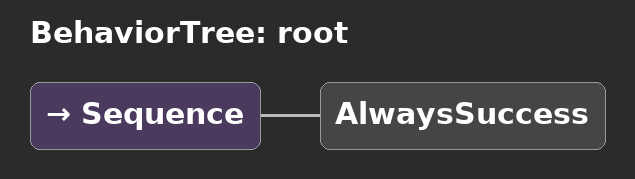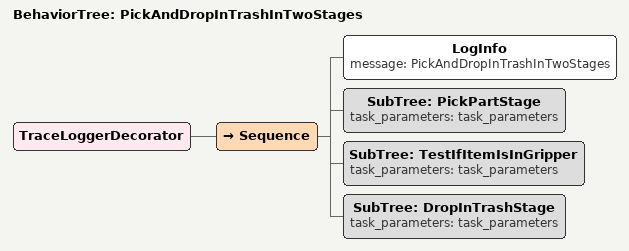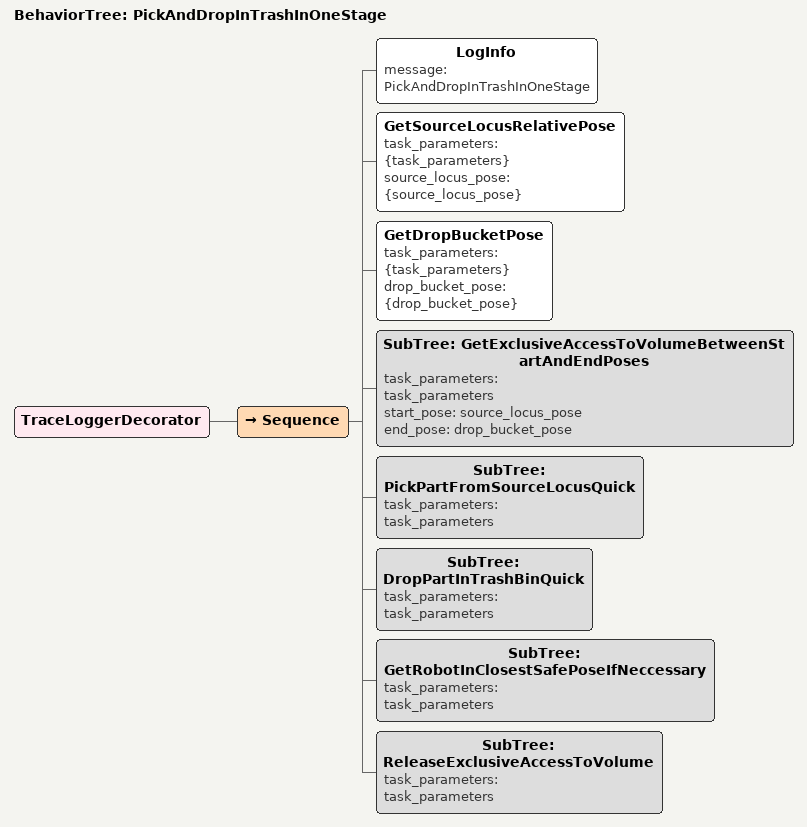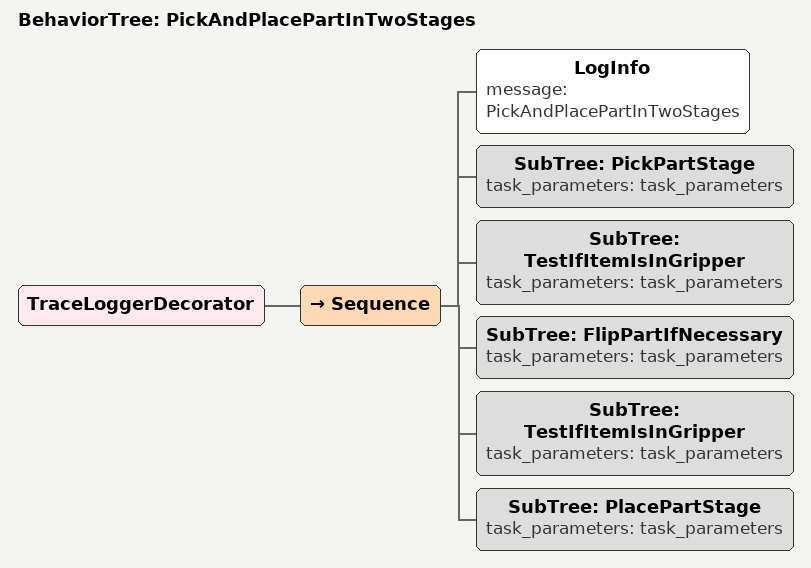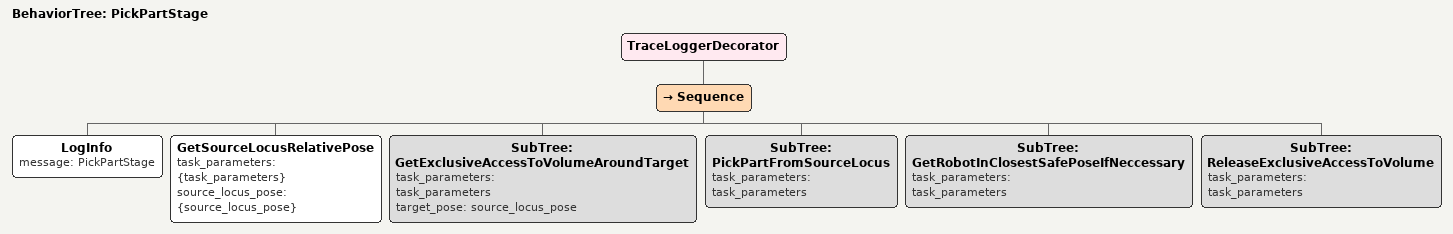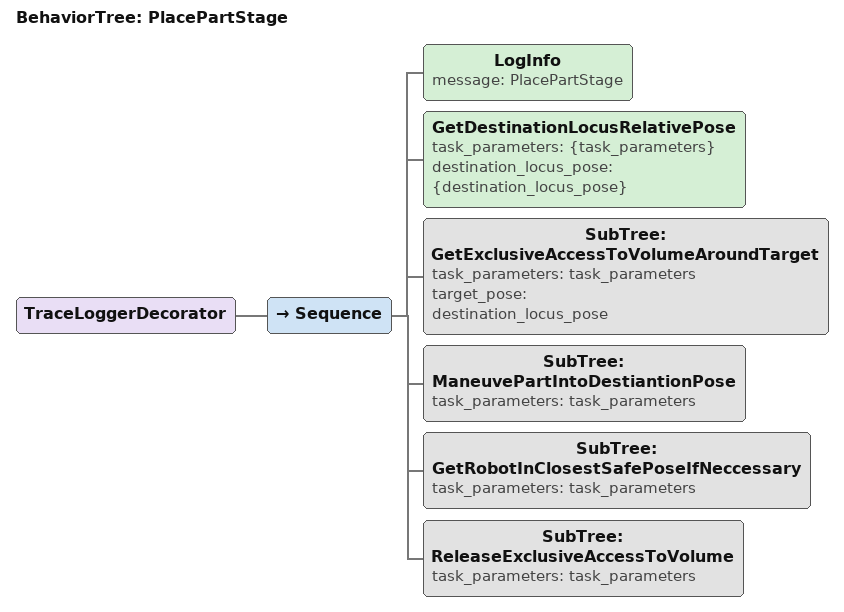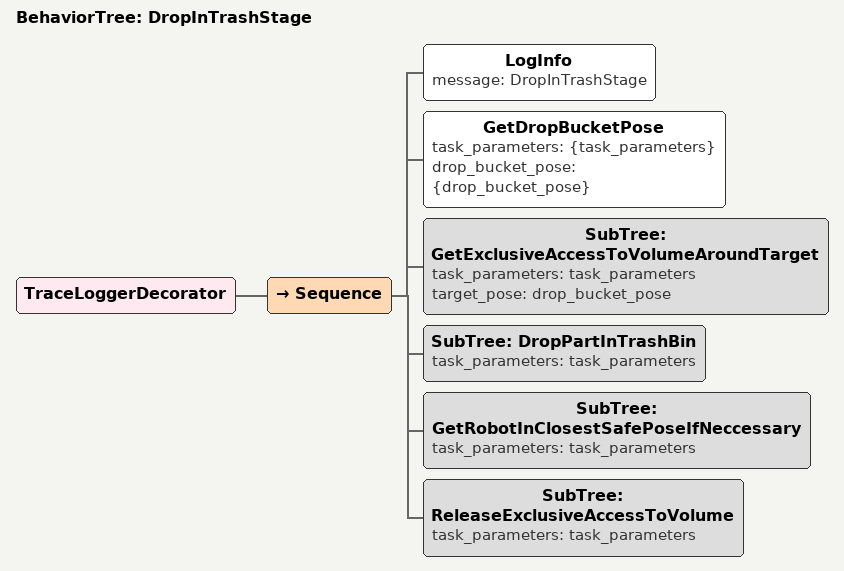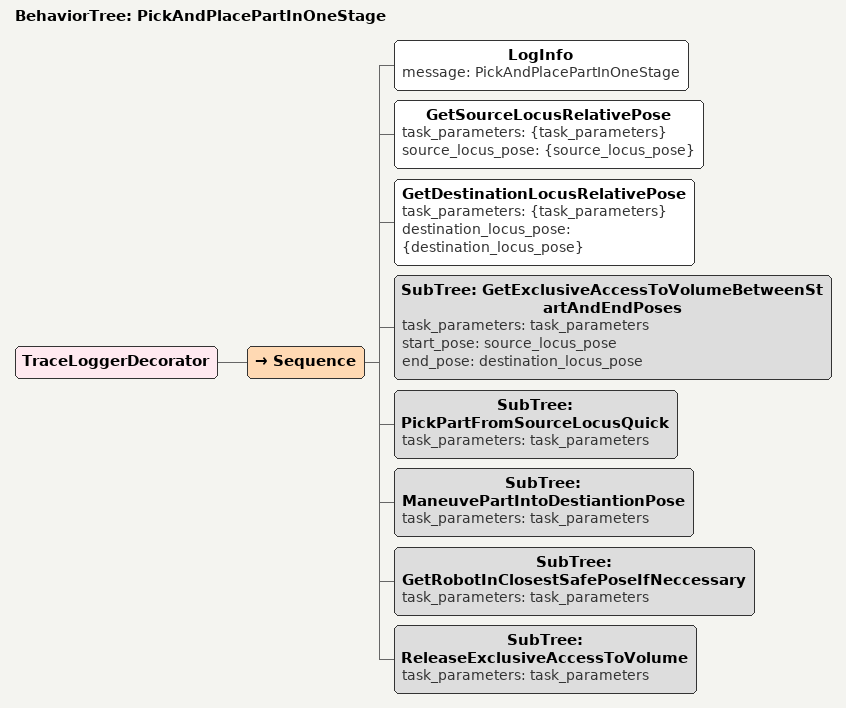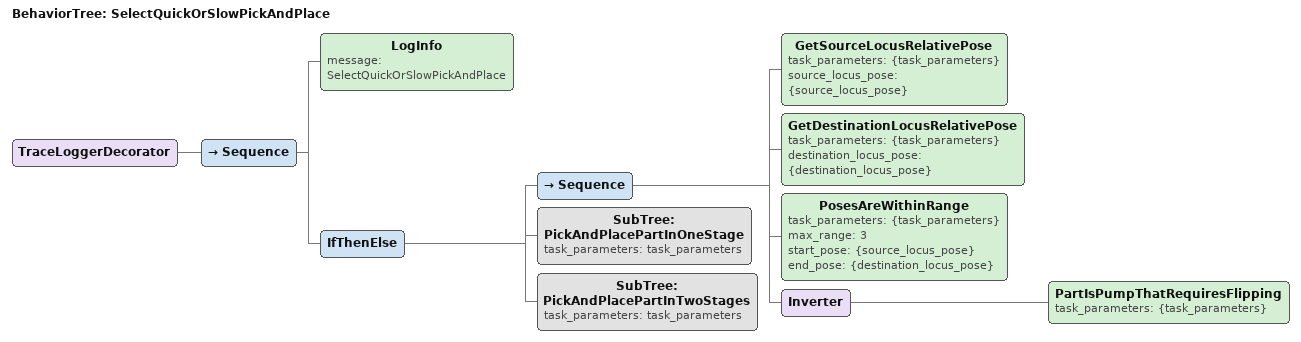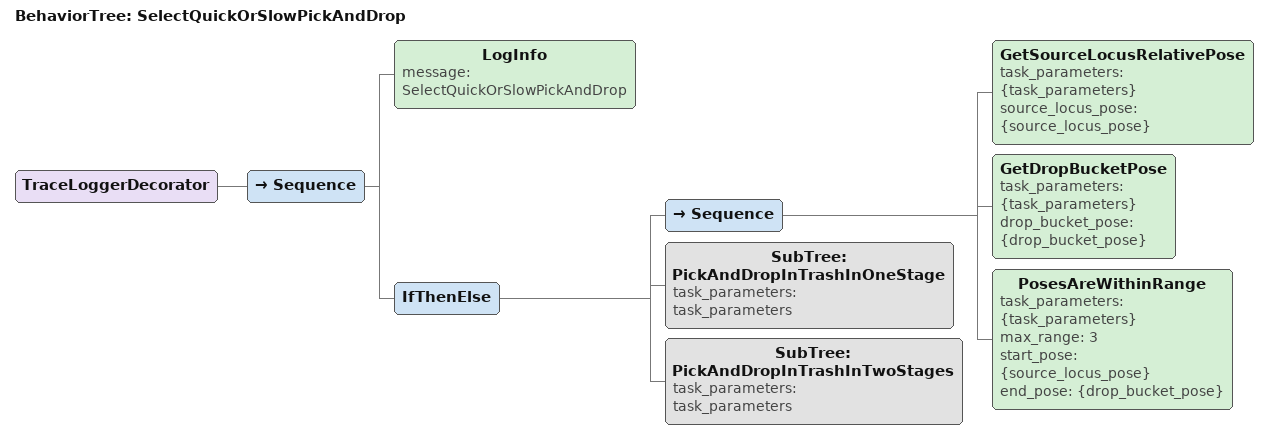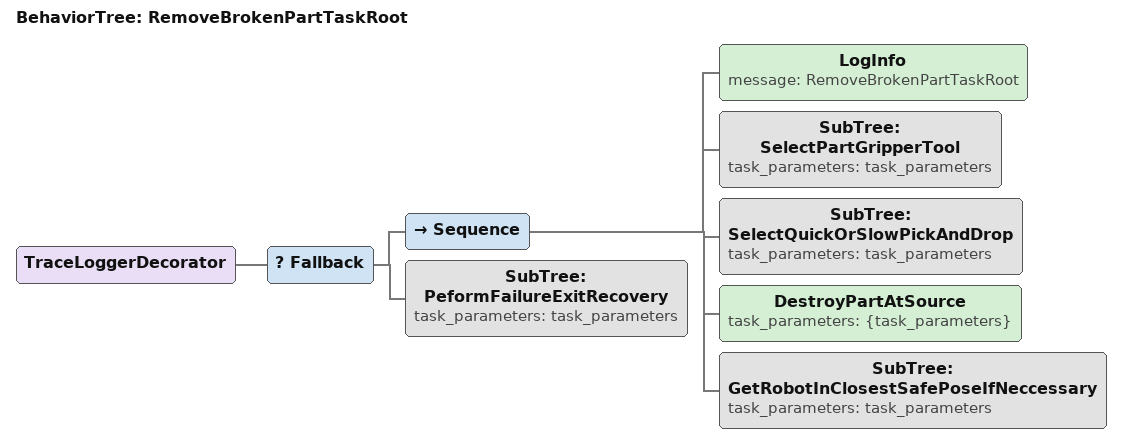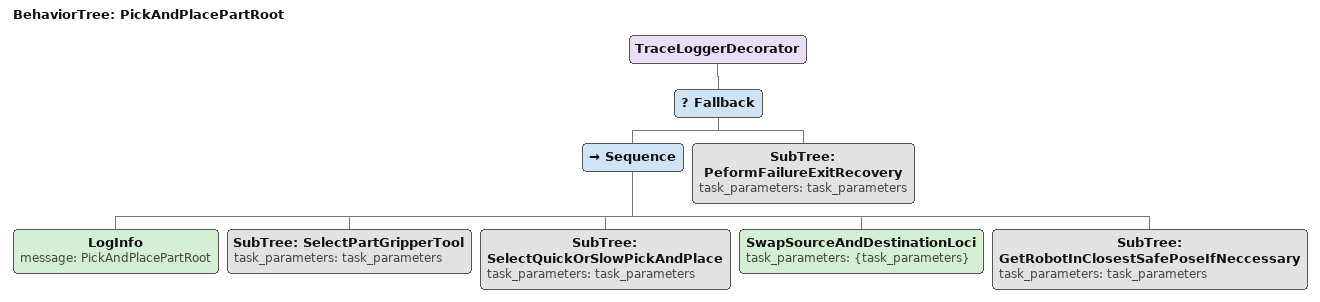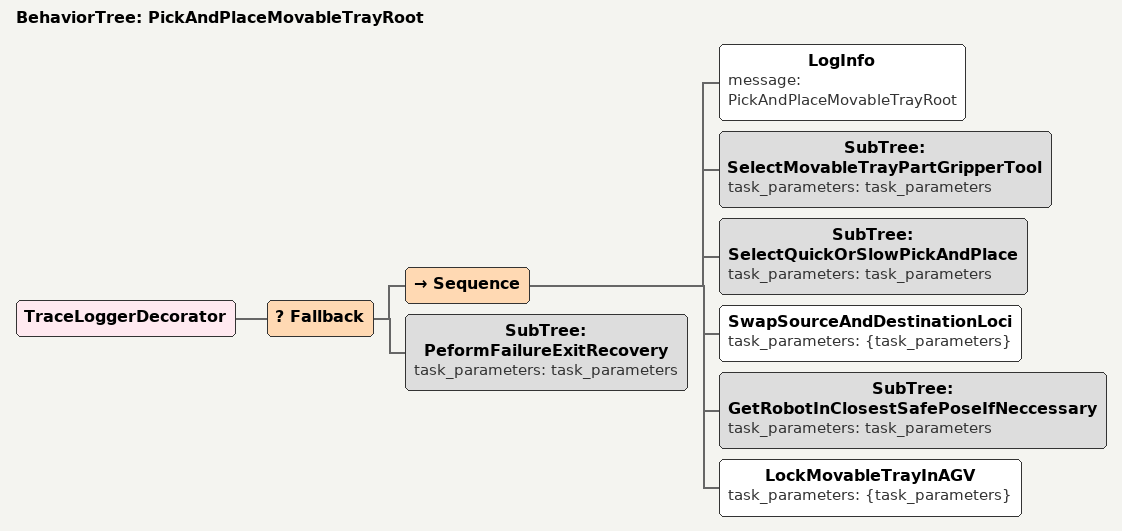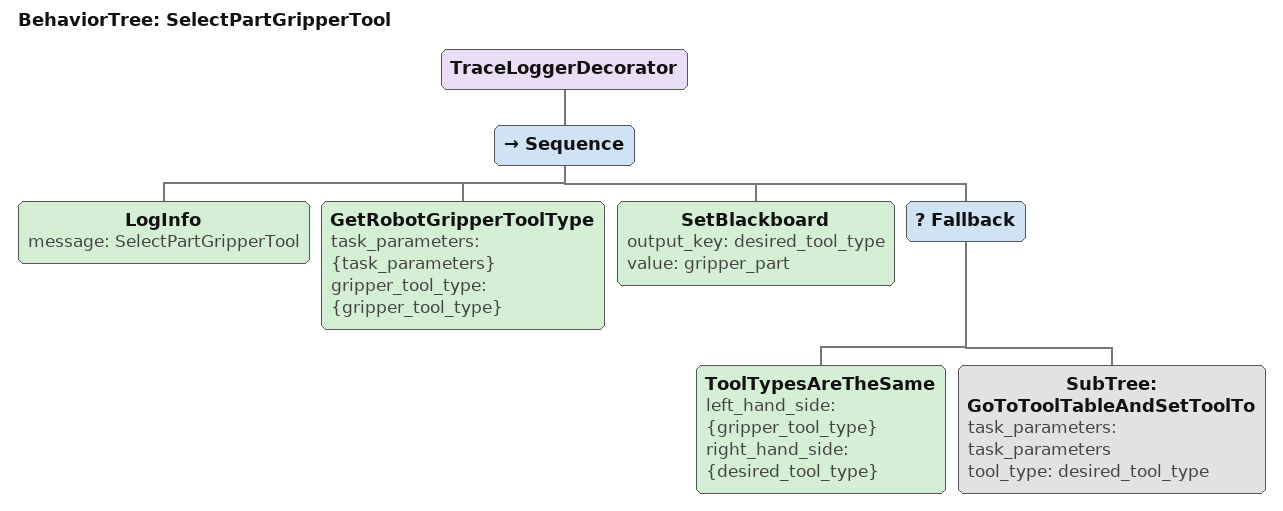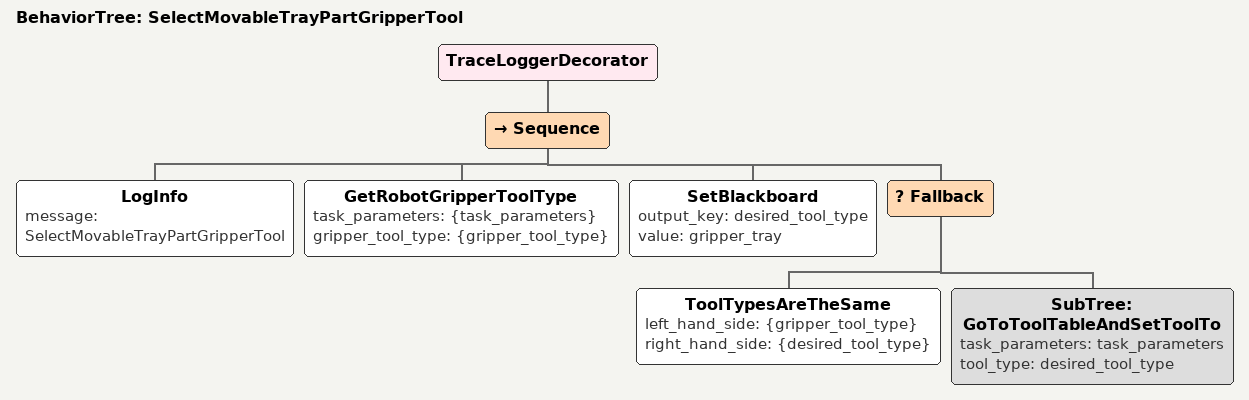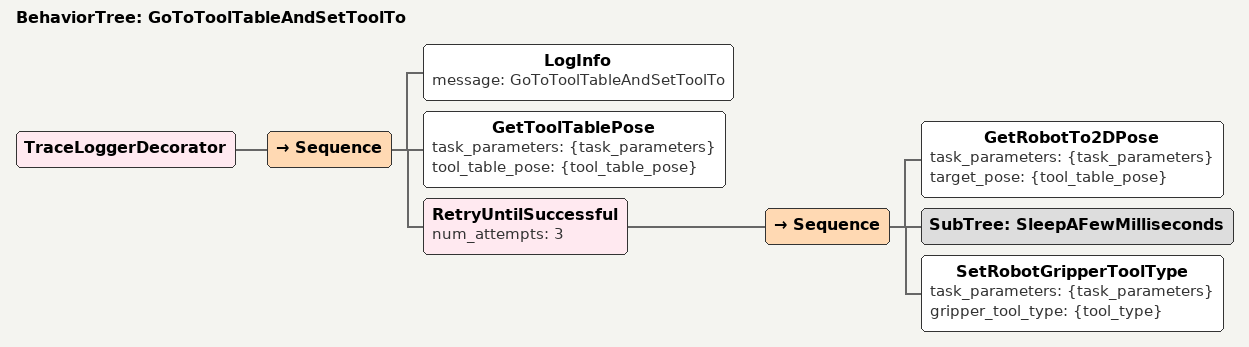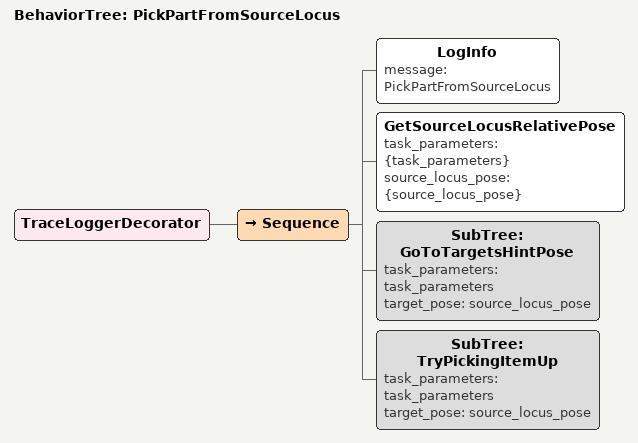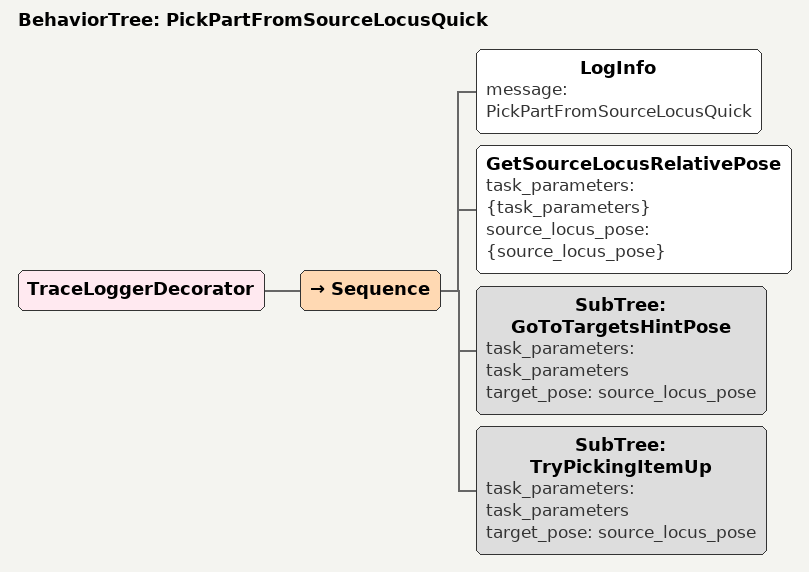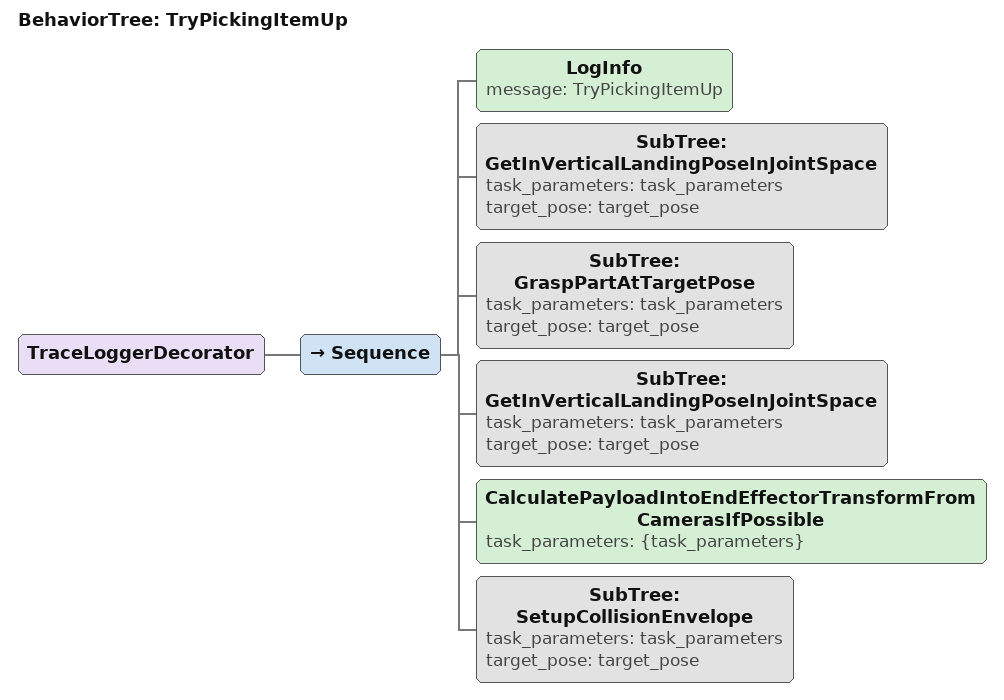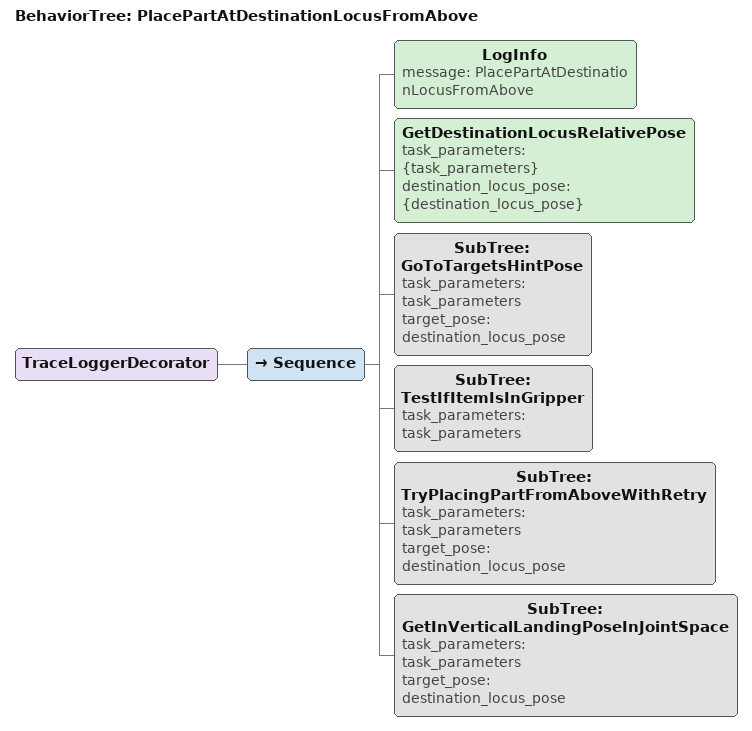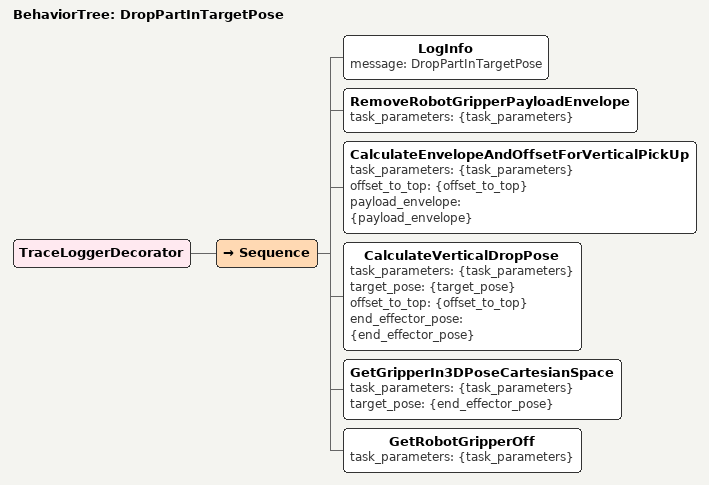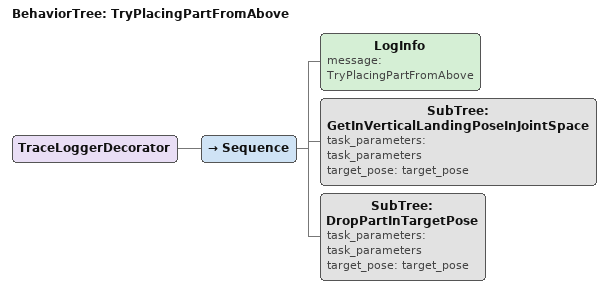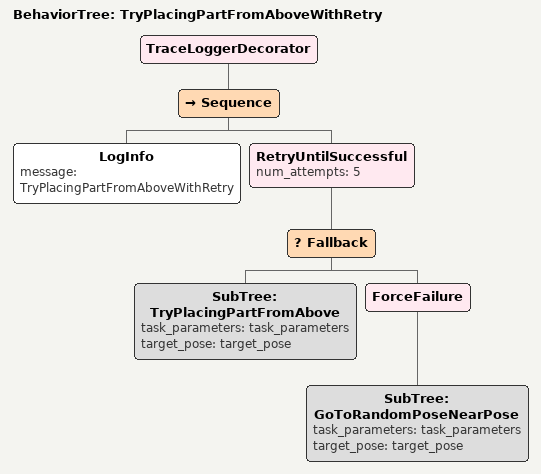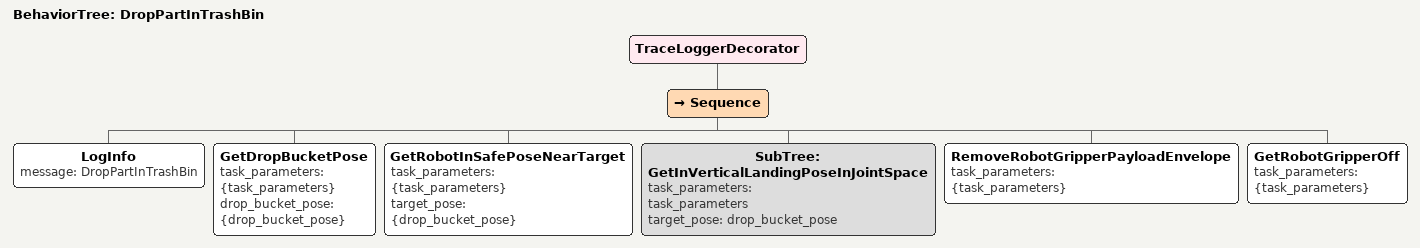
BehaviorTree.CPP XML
<BehaviorTree ID="root">
    <Sequence>
        <AlwaysSuccess/>
    </Sequence>
</BehaviorTree>

<BehaviorTree ID="PickAndDropInTrashInTwoStages">
    <TraceLoggerDecorator>
        <Sequence>
            <LogInfo message="PickAndDropInTrashInTwoStages"/>
            <SubTree task_parameters="task_parameters" ID="PickPartStage"/>
            <SubTree task_parameters="task_parameters" ID="TestIfItemIsInGripper"/>
            <SubTree task_parameters="task_parameters" ID="DropInTrashStage"/>
        </Sequence>
    </TraceLoggerDecorator>
</BehaviorTree>

<BehaviorTree ID="PickAndDropInTrashInOneStage">
    <TraceLoggerDecorator>
        <Sequence>
            <LogInfo message="PickAndDropInTrashInOneStage"/>
            <GetSourceLocusRelativePose task_parameters="{task_parameters}" source_locus_pose="{source_locus_pose}"/>
            <GetDropBucketPose task_parameters="{task_parameters}" drop_bucket_pose="{drop_bucket_pose}"/>
            <SubTree task_parameters="task_parameters" ID="GetExclusiveAccessToVolumeBetweenStartAndEndPoses" start_pose="source_locus_pose" end_pose="drop_bucket_pose"/>
            <SubTree task_parameters="task_parameters" ID="PickPartFromSourceLocusQuick"/>
            <SubTree task_parameters="task_parameters" ID="DropPartInTrashBinQuick"/>
            <SubTree task_parameters="task_parameters" ID="GetRobotInClosestSafePoseIfNeccessary"/>
            <SubTree task_parameters="task_parameters" ID="ReleaseExclusiveAccessToVolume"/>
        </Sequence>
    </TraceLoggerDecorator>
</BehaviorTree>

<BehaviorTree ID="PickAndPlacePartInTwoStages">
    <TraceLoggerDecorator>
        <Sequence>
            <LogInfo message="PickAndPlacePartInTwoStages"/>
            <SubTree task_parameters="task_parameters" ID="PickPartStage"/>
            <SubTree task_parameters="task_parameters" ID="TestIfItemIsInGripper"/>
            <SubTree task_parameters="task_parameters" ID="FlipPartIfNecessary"/>
            <SubTree task_parameters="task_parameters" ID="TestIfItemIsInGripper"/>
            <SubTree task_parameters="task_parameters" ID="PlacePartStage"/>
        </Sequence>
    </TraceLoggerDecorator>
</BehaviorTree>

<BehaviorTree ID="PickPartStage">
    <TraceLoggerDecorator>
        <Sequence>
            <LogInfo message="PickPartStage"/>
            <GetSourceLocusRelativePose task_parameters="{task_parameters}" source_locus_pose="{source_locus_pose}"/>
            <SubTree task_parameters="task_parameters" ID="GetExclusiveAccessToVolumeAroundTarget" target_pose="source_locus_pose"/>
            <SubTree task_parameters="task_parameters" ID="PickPartFromSourceLocus"/>
            <SubTree task_parameters="task_parameters" ID="GetRobotInClosestSafePoseIfNeccessary"/>
            <SubTree task_parameters="task_parameters" ID="ReleaseExclusiveAccessToVolume"/>
        </Sequence>
    </TraceLoggerDecorator>
</BehaviorTree>

<BehaviorTree ID="PlacePartStage">
    <TraceLoggerDecorator>
        <Sequence>
            <LogInfo message="PlacePartStage"/>
            <GetDestinationLocusRelativePose task_parameters="{task_parameters}" destination_locus_pose="{destination_locus_pose}"/>
            <SubTree task_parameters="task_parameters" ID="GetExclusiveAccessToVolumeAroundTarget" target_pose="destination_locus_pose"/>
            <SubTree task_parameters="task_parameters" ID="ManeuvePartIntoDestiantionPose"/>
            <SubTree task_parameters="task_parameters" ID="GetRobotInClosestSafePoseIfNeccessary"/>
            <SubTree task_parameters="task_parameters" ID="ReleaseExclusiveAccessToVolume"/>
        </Sequence>
    </TraceLoggerDecorator>
</BehaviorTree>

<BehaviorTree ID="DropInTrashStage">
    <TraceLoggerDecorator>
        <Sequence>
            <LogInfo message="DropInTrashStage"/>
            <GetDropBucketPose task_parameters="{task_parameters}" drop_bucket_pose="{drop_bucket_pose}"/>
            <SubTree task_parameters="task_parameters" ID="GetExclusiveAccessToVolumeAroundTarget" target_pose="drop_bucket_pose"/>
            <SubTree task_parameters="task_parameters" ID="DropPartInTrashBin"/>
            <SubTree task_parameters="task_parameters" ID="GetRobotInClosestSafePoseIfNeccessary"/>
            <SubTree task_parameters="task_parameters" ID="ReleaseExclusiveAccessToVolume"/>
        </Sequence>
    </TraceLoggerDecorator>
</BehaviorTree>

<BehaviorTree ID="PickAndPlacePartInOneStage">
    <TraceLoggerDecorator>
        <Sequence>
            <LogInfo message="PickAndPlacePartInOneStage"/>
            <GetSourceLocusRelativePose task_parameters="{task_parameters}" source_locus_pose="{source_locus_pose}"/>
            <GetDestinationLocusRelativePose task_parameters="{task_parameters}" destination_locus_pose="{destination_locus_pose}"/>
            <SubTree task_parameters="task_parameters" ID="GetExclusiveAccessToVolumeBetweenStartAndEndPoses" start_pose="source_locus_pose" end_pose="destination_locus_pose"/>
            <SubTree task_parameters="task_parameters" ID="PickPartFromSourceLocusQuick"/>
            <SubTree task_parameters="task_parameters" ID="ManeuvePartIntoDestiantionPose"/>
            <SubTree task_parameters="task_parameters" ID="GetRobotInClosestSafePoseIfNeccessary"/>
            <SubTree task_parameters="task_parameters" ID="ReleaseExclusiveAccessToVolume"/>
        </Sequence>
    </TraceLoggerDecorator>
</BehaviorTree>

<BehaviorTree ID="SelectQuickOrSlowPickAndPlace">
    <TraceLoggerDecorator>
        <Sequence>
            <LogInfo message="SelectQuickOrSlowPickAndPlace"/>
            <IfThenElse>
                <Sequence>
                    <GetSourceLocusRelativePose task_parameters="{task_parameters}" source_locus_pose="{source_locus_pose}"/>
                    <GetDestinationLocusRelativePose task_parameters="{task_parameters}" destination_locus_pose="{destination_locus_pose}"/>
                    <PosesAreWithinRange task_parameters="{task_parameters}" max_range="3" start_pose="{source_locus_pose}" end_pose="{destination_locus_pose}"/>
                    <Inverter>
                        <PartIsPumpThatRequiresFlipping task_parameters="{task_parameters}"/>
                    </Inverter>
                </Sequence>
                <SubTree task_parameters="task_parameters" ID="PickAndPlacePartInOneStage"/>
                <SubTree task_parameters="task_parameters" ID="PickAndPlacePartInTwoStages"/>
            </IfThenElse>
        </Sequence>
    </TraceLoggerDecorator>
</BehaviorTree>

<BehaviorTree ID="SelectQuickOrSlowPickAndDrop">
    <TraceLoggerDecorator>
        <Sequence>
            <LogInfo message="SelectQuickOrSlowPickAndDrop"/>
            <IfThenElse>
                <Sequence>
                    <GetSourceLocusRelativePose task_parameters="{task_parameters}" source_locus_pose="{source_locus_pose}"/>
                    <GetDropBucketPose task_parameters="{task_parameters}" drop_bucket_pose="{drop_bucket_pose}"/>
                    <PosesAreWithinRange task_parameters="{task_parameters}" max_range="3" start_pose="{source_locus_pose}" end_pose="{drop_bucket_pose}"/>
                </Sequence>
                <SubTree task_parameters="task_parameters" ID="PickAndDropInTrashInOneStage"/>
                <SubTree task_parameters="task_parameters" ID="PickAndDropInTrashInTwoStages"/>
            </IfThenElse>
        </Sequence>
    </TraceLoggerDecorator>
</BehaviorTree>

<BehaviorTree ID="RemoveBrokenPartTaskRoot">
    <TraceLoggerDecorator>
        <Fallback>
            <Sequence>
                <LogInfo message="RemoveBrokenPartTaskRoot"/>
                <SubTree task_parameters="task_parameters" ID="SelectPartGripperTool"/>
                <SubTree task_parameters="task_parameters" ID="SelectQuickOrSlowPickAndDrop"/>
                <DestroyPartAtSource task_parameters="{task_parameters}"/>
                <SubTree task_parameters="task_parameters" ID="GetRobotInClosestSafePoseIfNeccessary"/>
            </Sequence>
            <SubTree task_parameters="task_parameters" ID="PeformFailureExitRecovery"/>
        </Fallback>
    </TraceLoggerDecorator>
</BehaviorTree>

<BehaviorTree ID="PickAndPlacePartRoot">
    <TraceLoggerDecorator>
        <Fallback>
            <Sequence>
                <LogInfo message="PickAndPlacePartRoot"/>
                <SubTree task_parameters="task_parameters" ID="SelectPartGripperTool"/>
                <SubTree task_parameters="task_parameters" ID="SelectQuickOrSlowPickAndPlace"/>
                <SwapSourceAndDestinationLoci task_parameters="{task_parameters}"/>
                <SubTree task_parameters="task_parameters" ID="GetRobotInClosestSafePoseIfNeccessary"/>
            </Sequence>
            <SubTree task_parameters="task_parameters" ID="PeformFailureExitRecovery"/>
        </Fallback>
    </TraceLoggerDecorator>
</BehaviorTree>

<BehaviorTree ID="PickAndPlaceMovableTrayRoot">
    <TraceLoggerDecorator>
        <Fallback>
            <Sequence>
                <LogInfo message="PickAndPlaceMovableTrayRoot"/>
                <SubTree task_parameters="task_parameters" ID="SelectMovableTrayPartGripperTool"/>
                <SubTree task_parameters="task_parameters" ID="SelectQuickOrSlowPickAndPlace"/>
                <SwapSourceAndDestinationLoci task_parameters="{task_parameters}"/>
                <SubTree task_parameters="task_parameters" ID="GetRobotInClosestSafePoseIfNeccessary"/>
                <LockMovableTrayInAGV task_parameters="{task_parameters}"/>
            </Sequence>
            <SubTree task_parameters="task_parameters" ID="PeformFailureExitRecovery"/>
        </Fallback>
    </TraceLoggerDecorator>
</BehaviorTree>

<BehaviorTree ID="SelectPartGripperTool">
    <TraceLoggerDecorator>
        <Sequence>
            <LogInfo message="SelectPartGripperTool"/>
            <GetRobotGripperToolType task_parameters="{task_parameters}" gripper_tool_type="{gripper_tool_type}"/>
            <SetBlackboard output_key="desired_tool_type" value="gripper_part"/>
            <Fallback>
                <ToolTypesAreTheSame left_hand_side="{gripper_tool_type}" right_hand_side="{desired_tool_type}"/>
                <SubTree task_parameters="task_parameters" ID="GoToToolTableAndSetToolTo" tool_type="desired_tool_type"/>
            </Fallback>
        </Sequence>
    </TraceLoggerDecorator>
</BehaviorTree>

<BehaviorTree ID="SelectMovableTrayPartGripperTool">
    <TraceLoggerDecorator>
        <Sequence>
            <LogInfo message="SelectMovableTrayPartGripperTool"/>
            <GetRobotGripperToolType task_parameters="{task_parameters}" gripper_tool_type="{gripper_tool_type}"/>
            <SetBlackboard output_key="desired_tool_type" value="gripper_tray"/>
            <Fallback>
                <ToolTypesAreTheSame left_hand_side="{gripper_tool_type}" right_hand_side="{desired_tool_type}"/>
                <SubTree task_parameters="task_parameters" ID="GoToToolTableAndSetToolTo" tool_type="desired_tool_type"/>
            </Fallback>
        </Sequence>
    </TraceLoggerDecorator>
</BehaviorTree>

<BehaviorTree ID="GoToToolTableAndSetToolTo">
    <TraceLoggerDecorator>
        <Sequence>
            <LogInfo message="GoToToolTableAndSetToolTo"/>
            <GetToolTablePose task_parameters="{task_parameters}" tool_table_pose="{tool_table_pose}"/>
            <!-- this sometimes fails because the gantry robot overshoots the tool table. -->
            <RetryUntilSuccessful num_attempts="3">
                <Sequence>
                    <GetRobotTo2DPose task_parameters="{task_parameters}" target_pose="{tool_table_pose}"/>
                    <SubTree ID="SleepAFewMilliseconds"/>
                    <SetRobotGripperToolType task_parameters="{task_parameters}" gripper_tool_type="{tool_type}"/>
                </Sequence>
            </RetryUntilSuccessful>
        </Sequence>
    </TraceLoggerDecorator>
</BehaviorTree>

<BehaviorTree ID="PickPartFromSourceLocus">
    <TraceLoggerDecorator>
        <Sequence>
            <LogInfo message="PickPartFromSourceLocus"/>
            <GetSourceLocusRelativePose task_parameters="{task_parameters}" source_locus_pose="{source_locus_pose}"/>
            <SubTree task_parameters="task_parameters" ID="GoToTargetsHintPose" target_pose="source_locus_pose"/>
            <SubTree task_parameters="task_parameters" ID="TryPickingItemUp" target_pose="source_locus_pose"/>
        </Sequence>
    </TraceLoggerDecorator>
</BehaviorTree>

<BehaviorTree ID="PickPartFromSourceLocusQuick">
    <TraceLoggerDecorator>
        <Sequence>
            <LogInfo message="PickPartFromSourceLocusQuick"/>
            <GetSourceLocusRelativePose task_parameters="{task_parameters}" source_locus_pose="{source_locus_pose}"/>
            <SubTree task_parameters="task_parameters" ID="GoToTargetsHintPose" target_pose="source_locus_pose"/>
            <SubTree task_parameters="task_parameters" ID="TryPickingItemUp" target_pose="source_locus_pose"/>
        </Sequence>
    </TraceLoggerDecorator>
</BehaviorTree>

<BehaviorTree ID="TryPickingItemUp">
    <TraceLoggerDecorator>
        <Sequence>
            <LogInfo message="TryPickingItemUp"/>
            <SubTree task_parameters="task_parameters" ID="GetInVerticalLandingPoseInJointSpace" target_pose="target_pose"/>
            <SubTree task_parameters="task_parameters" ID="GraspPartAtTargetPose" target_pose="target_pose"/>
            <SubTree task_parameters="task_parameters" ID="GetInVerticalLandingPoseInJointSpace" target_pose="target_pose"/>
            <CalculatePayloadIntoEndEffectorTransformFromCamerasIfPossible task_parameters="{task_parameters}"/>
            <SubTree task_parameters="task_parameters" ID="SetupCollisionEnvelope" target_pose="target_pose"/>
        </Sequence>
    </TraceLoggerDecorator>
</BehaviorTree>

<BehaviorTree ID="PlacePartAtDestinationLocusFromAbove">
    <TraceLoggerDecorator>
        <Sequence>
            <LogInfo message="PlacePartAtDestinationLocusFromAbove"/>
            <GetDestinationLocusRelativePose task_parameters="{task_parameters}" destination_locus_pose="{destination_locus_pose}"/>
            <SubTree task_parameters="task_parameters" ID="GoToTargetsHintPose" target_pose="destination_locus_pose"/>
            <SubTree task_parameters="task_parameters" ID="TestIfItemIsInGripper"/>
            <SubTree task_parameters="task_parameters" ID="TryPlacingPartFromAboveWithRetry" target_pose="destination_locus_pose"/>
            <SubTree task_parameters="task_parameters" ID="GetInVerticalLandingPoseInJointSpace" target_pose="destination_locus_pose"/>
        </Sequence>
    </TraceLoggerDecorator>
</BehaviorTree>

<BehaviorTree ID="DropPartInTargetPose">
    <TraceLoggerDecorator>
        <Sequence>
            <LogInfo message="DropPartInTargetPose"/>
            <RemoveRobotGripperPayloadEnvelope task_parameters="{task_parameters}"/>
            <CalculateEnvelopeAndOffsetForVerticalPickUp task_parameters="{task_parameters}" offset_to_top="{offset_to_top}" payload_envelope="{payload_envelope}"/>
            <CalculateVerticalDropPose task_parameters="{task_parameters}" target_pose="{target_pose}" offset_to_top="{offset_to_top}" end_effector_pose="{end_effector_pose}"/>
            <GetGripperIn3DPoseCartesianSpace task_parameters="{task_parameters}" target_pose="{end_effector_pose}"/>
            <GetRobotGripperOff task_parameters="{task_parameters}"/>
        </Sequence>
    </TraceLoggerDecorator>
</BehaviorTree>

<BehaviorTree ID="TryPlacingPartFromAbove">
    <TraceLoggerDecorator>
        <Sequence>
            <LogInfo message="TryPlacingPartFromAbove"/>
            <SubTree task_parameters="task_parameters" ID="GetInVerticalLandingPoseInJointSpace" target_pose="target_pose"/>
            <SubTree task_parameters="task_parameters" ID="DropPartInTargetPose" target_pose="target_pose"/>
        </Sequence>
    </TraceLoggerDecorator>
</BehaviorTree>

<BehaviorTree ID="TryPlacingPartFromAboveWithRetry">
    <TraceLoggerDecorator>
        <Sequence>
            <LogInfo message="TryPlacingPartFromAboveWithRetry"/>
            <RetryUntilSuccessful num_attempts="5">
                <Fallback>
                    <SubTree task_parameters="task_parameters" ID="TryPlacingPartFromAbove" target_pose="target_pose"/>
                    <ForceFailure>
                        <SubTree task_parameters="task_parameters" ID="GoToRandomPoseNearPose" target_pose="target_pose"/>
                    </ForceFailure>
                </Fallback>
            </RetryUntilSuccessful>
        </Sequence>
    </TraceLoggerDecorator>
</BehaviorTree>

<BehaviorTree ID="DropPartInTrashBin">
    <TraceLoggerDecorator>
        <Sequence>
            <LogInfo message="DropPartInTrashBin"/>
            <GetDropBucketPose task_parameters="{task_parameters}" drop_bucket_pose="{drop_bucket_pose}"/>
            <GetRobotInSafePoseNearTarget task_parameters="{task_parameters}" target_pose="{drop_bucket_pose}"/>
            <SubTree task_parameters="task_parameters" ID="GetInVerticalLandingPoseInJointSpace" target_pose="drop_bucket_pose"/>
            <RemoveRobotGripperPayloadEnvelope task_parameters="{task_parameters}"/>
            <GetRobotGripperOff task_parameters="{task_parameters}"/>
        </Sequence>
    </TraceLoggerDecorator>
</BehaviorTree>
